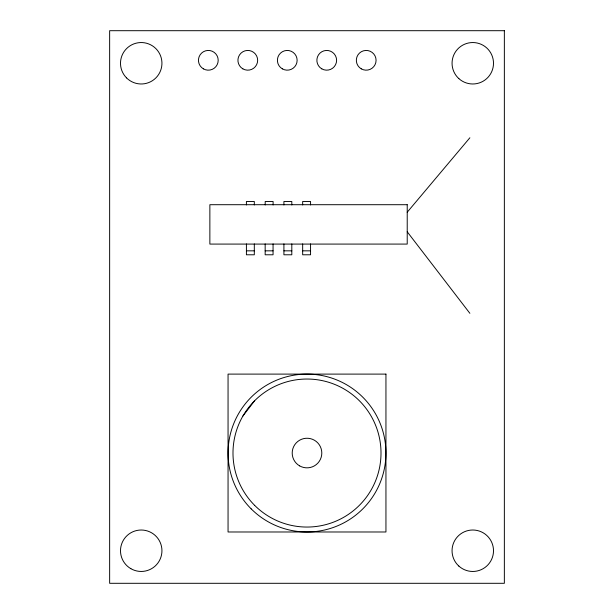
<?xml version="1.0" encoding="UTF-8"?>
<svg xmlns="http://www.w3.org/2000/svg" width="614" height="614" viewBox="0 0 614 614"><rect width="100%" height="100%" fill="white"/><g stroke="black" fill="none" stroke-linecap="round" stroke-linejoin="round"><path stroke-width="0.92" d="M242.906 416.039L254.664 400.712M407.22 212.221L469.871 137.774M246.414 250.834L254.311 250.834M265.164 250.834L273.061 250.834M283.914 250.834L291.811 250.834M302.664 250.834L310.561 250.834M407.22 231.8L469.871 313.317M310.561 204.953L310.561 201.499L302.664 201.499L302.664 204.953M310.561 243.927L310.561 254.787L302.664 254.787L302.664 243.927M291.811 204.953L291.811 201.499L283.914 201.499L283.914 204.953M291.811 243.927L291.811 254.787L283.914 254.787L283.914 243.927M273.1 204.953L273.1 201.499L265.202 201.499L265.202 204.953M273.061 243.927L273.061 254.787L265.164 254.787L265.164 243.927M254.311 204.953L254.311 201.499L246.414 201.499L246.414 204.953M254.311 243.927L254.311 254.787L246.414 254.787L246.414 243.927M504.355 30.7L109.645 30.7L109.645 583.3L504.355 583.3L504.355 30.7M407.22 204.708L209.865 204.708L209.865 244.08L407.22 244.08L407.22 204.708M385.945 374.103L228.055 374.103L228.055 531.985L385.945 531.985L385.945 374.103M458.835 78.592A20.723 20.723 0 0 0 493.027 67.67A20.723 20.723 0 0 0 466.471 43.525A20.723 20.723 0 0 0 458.835 78.592M458.835 566.07A20.723 20.723 0 0 0 493.027 555.148A20.723 20.723 0 0 0 466.471 530.995A20.723 20.723 0 0 0 458.835 566.07M130.859 568.679A20.723 20.723 0 0 0 161.942 550.735A20.723 20.723 0 0 0 130.859 532.791A20.723 20.723 0 0 0 130.859 568.679M126.568 77.917A20.723 20.723 0 0 0 161.236 68.63A20.723 20.723 0 0 0 135.855 43.249A20.723 20.723 0 0 0 126.568 77.917M321.805 68.852A9.87 9.87 0 0 0 336.602 60.302A9.87 9.87 0 0 0 321.805 51.76A9.87 9.87 0 0 0 321.805 68.852M282.333 68.852A9.87 9.87 0 0 0 297.13 60.302A9.87 9.87 0 0 0 282.333 51.76A9.87 9.87 0 0 0 282.333 68.852M361.27 68.852A9.87 9.87 0 0 0 376.075 60.302A9.87 9.87 0 0 0 361.27 51.76A9.87 9.87 0 0 0 361.27 68.852M242.86 68.852A9.87 9.87 0 0 0 257.657 60.302A9.87 9.87 0 0 0 242.86 51.76A9.87 9.87 0 0 0 242.86 68.852M203.387 68.852A9.87 9.87 0 0 0 218.193 60.302A9.87 9.87 0 0 0 203.387 51.76A9.87 9.87 0 0 0 203.387 68.852M254.664 505.376A74.01 74.01 0 0 0 378.485 472.197A74.01 74.01 0 0 0 287.843 381.555A74.01 74.01 0 0 0 254.664 505.376M251.18 508.868A78.945 78.945 0 0 0 383.251 473.478A78.945 78.945 0 0 0 286.569 376.789A78.945 78.945 0 0 0 251.18 508.868M299.601 465.865A14.805 14.805 0 0 0 321.805 453.048A14.805 14.805 0 0 0 299.601 440.223A14.805 14.805 0 0 0 299.601 465.865"/></g></svg>
